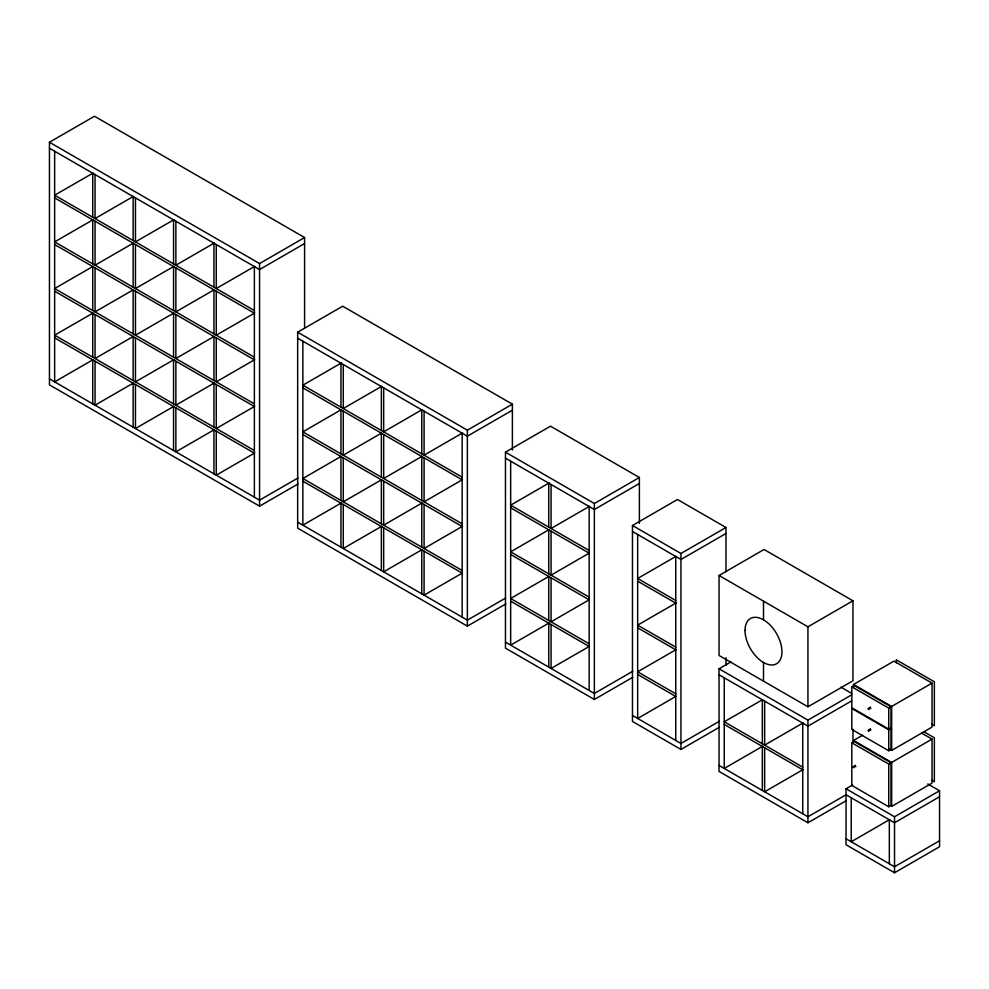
<?xml version="1.0" encoding="UTF-8"?>
<svg xmlns="http://www.w3.org/2000/svg" width="989" height="989" viewBox="0 0 989 989"><rect width="100%" height="100%" fill="white"/><g stroke="black" fill="none" stroke-linecap="round" stroke-linejoin="round"><path stroke-width="1.48" d="M297.973 483.992L259.563 506.17L49.45 384.857L49.45 142.243L94.474 116.245L304.587 237.545L304.587 328.113M93.053 173.05L54.642 195.229L254.371 310.534M93.053 219.719L54.642 241.885L254.371 357.19M133.453 196.378L95.055 218.557L95.055 174.559M93.053 266.375L54.642 288.541L254.371 403.858M133.453 243.047L95.055 265.213L95.055 221.227M173.866 219.706L135.456 241.885L135.456 197.887M93.053 313.031L54.642 335.197L254.371 450.514M133.453 289.703L95.055 311.869L95.055 267.883M173.866 266.375L135.456 288.541L135.456 244.555M214.267 243.047L175.869 265.213L175.869 221.227M93.053 359.687L54.642 381.853L54.642 151.23M133.453 336.359L95.055 358.525L95.055 314.539M173.866 313.031L135.456 335.197L135.456 291.211M214.267 289.703L175.869 311.869L175.869 267.883M254.68 266.375L216.27 288.541L216.27 244.555M49.45 142.243L259.563 263.544L304.587 237.545M304.587 243.554L259.563 269.54L49.45 148.239M133.453 383.015L95.055 405.181L95.055 361.195M173.866 359.687L135.456 381.853L135.456 337.867M214.267 336.359L175.869 358.525L175.869 314.539M254.68 313.031L216.27 335.197L216.27 291.211M505.775 603.97L467.364 626.136L297.664 528.163L297.664 332.193L342.689 306.207L512.389 404.18L512.389 450.044M173.866 406.343L135.456 428.521L135.456 384.523M214.267 383.015L175.869 405.181L175.869 361.195M254.68 359.687L216.27 381.853L216.27 337.867M214.267 429.671L175.869 451.849L175.869 407.851M254.68 406.343L216.27 428.509L216.27 384.523M341.254 363.012L302.857 385.191L462.172 477.168M254.68 452.999L216.27 475.177L216.27 431.179M341.254 409.669L302.857 431.847L462.172 523.824M381.667 386.34L343.27 408.519L343.27 364.521M297.973 477.996L259.563 500.162L49.45 378.861M341.254 456.337L302.857 478.503L462.172 570.48M381.667 433.009L343.27 455.175L343.27 411.189M422.068 409.669L383.67 431.847L383.67 387.849M341.254 502.993L302.857 525.159L302.857 341.193M381.667 479.665L343.27 501.831L343.27 457.845M422.068 456.337L383.67 478.503L383.67 434.517M462.481 432.997L424.083 455.175L424.083 411.177M297.664 332.193L467.364 430.178L512.389 404.18M512.389 410.188L467.364 436.174L297.664 338.201M632.762 677.292L594.364 699.458L505.466 648.141L505.466 452.171L550.49 426.185L639.389 477.502L639.389 523.366M381.667 526.321L343.27 548.487L343.27 504.501M422.068 502.993L383.67 525.159L383.67 481.173M462.481 479.665L424.083 501.831L424.083 457.845M422.068 549.649L383.67 571.815L383.67 527.829M462.481 526.321L424.083 548.487L424.083 504.501M549.068 482.991L510.658 505.169L589.172 550.49M462.481 572.977L424.083 595.143L424.083 551.157M549.068 529.647L510.658 551.825L589.172 597.146M589.469 506.319L551.071 528.497L551.071 484.499M505.466 452.171L594.364 503.5L639.389 477.502M639.389 483.497L594.364 509.496L505.466 458.179M505.775 597.974L467.364 620.14L297.664 522.167M719.349 727.274L680.951 749.452L632.466 721.451L632.466 525.493L677.49 499.494L725.975 527.496L725.975 571.815M549.068 576.303L510.658 598.481L589.172 643.802M589.469 552.975L551.071 575.153L551.071 531.155M549.068 622.971L510.658 645.137L510.658 461.171M589.469 599.631L551.071 621.809L551.071 577.811M676.056 556.312L637.658 578.478L675.747 600.484M632.466 525.493L680.951 553.481L725.975 527.496M725.975 533.491L680.951 559.49L632.466 531.489M589.469 646.299L551.071 668.465L551.071 624.479M719.04 575.487L764.064 549.488L852.963 600.805L852.963 680.791L807.939 706.789L719.04 655.472L719.04 575.487L807.939 626.803L852.963 600.805M676.056 602.969L637.658 625.135L675.747 647.14M632.762 671.284L594.364 693.462L505.466 642.133M676.056 649.625L637.658 671.803L675.747 693.796M846.349 800.596L807.939 822.774L719.04 771.445L719.04 668.799L730.958 661.913M676.056 696.281L637.658 718.459L637.658 534.493M719.349 721.278L680.951 743.456L632.466 715.455M762.643 699.619L724.245 721.785L802.747 767.118M853.544 687.491L853.544 684.462L893.945 661.134L932.046 683.127L932.046 727.113L891.645 750.453L889.012 748.933M891.064 727.78L888.752 729.116L851.813 707.79L851.813 686.799L854.113 685.464L891.064 706.789L891.064 749.452L888.752 750.775L851.813 729.449L851.813 708.458L888.752 729.783L891.064 728.448M762.643 746.275L724.245 768.441L724.245 677.799M803.056 722.947L764.645 745.113L764.645 701.127M719.04 668.799L807.939 720.116L851.64 694.896M851.64 700.892L807.939 726.124L719.04 674.795M851.813 686.799L888.752 708.124L891.064 706.789M853.544 684.462L891.645 706.455L932.046 683.127M803.056 769.603L764.645 791.769L764.645 747.783M862.668 735.186L853.544 740.452L891.645 762.445L932.046 739.117L932.046 783.103L891.645 806.443L891.645 762.445M851.813 742.788L854.113 741.453L891.064 762.779L891.064 805.442L888.752 806.764L851.813 785.439L851.813 742.788L888.752 764.114L891.064 762.779M927.756 783.968L939.55 790.767L939.55 846.757L894.526 872.755L846.04 844.767L846.04 788.777L852.654 784.957M846.349 794.6L807.939 816.766L719.04 765.449M889.63 819.597L851.232 841.763L851.232 797.777M846.04 788.777L894.526 816.766L939.55 790.767M939.55 796.775L894.526 822.761L846.04 794.773M939.55 840.761L894.526 866.76L846.04 838.759M54.642 197.899L254.371 313.204M931.725 724.269L934.358 725.79L934.358 681.792L896.257 659.799L896.257 662.828M923.85 731.712L934.358 737.782L934.358 781.78L931.725 780.259M921.538 733.047L932.046 739.117M841.021 687.231L851.64 693.363M54.642 244.555L254.371 359.86M302.857 387.861L462.172 479.838M510.658 507.827L589.172 553.16M637.658 581.149L675.747 603.142M54.642 291.211L254.371 406.516M302.857 434.517L462.172 526.494M510.658 554.483L589.172 599.816M637.658 627.805L675.747 649.798M54.642 337.867L254.371 453.172M302.857 481.173L462.172 573.15M510.658 601.151L589.172 646.472M637.658 674.461L675.747 696.454M724.245 724.455L802.747 769.776M894.526 816.766L894.526 872.755M891.645 706.455L891.645 750.453M889.334 819.77L889.334 863.756M888.752 708.124L888.752 729.116M888.752 729.783L888.752 750.775M888.752 764.114L888.752 806.764M852.963 729.313L852.963 743.147M807.939 626.803L807.939 706.789M807.939 720.116L807.939 822.774M802.747 723.12L802.747 813.774M763.496 601.139L763.496 619.806M763.496 662.469L763.496 681.124M762.334 699.792L762.334 743.777M762.334 746.448L762.334 790.446M725.975 657.673L725.975 665.337M680.951 553.481L680.951 749.452M675.747 556.486L675.747 740.452M594.364 503.5L594.364 699.458M589.172 506.492L589.172 690.458M548.759 483.164L548.759 527.162M548.759 529.82L548.759 573.818M548.759 576.488L548.759 620.474M548.759 623.144L548.759 667.13M467.364 430.178L467.364 626.136M462.172 433.182L462.172 617.148M421.771 409.854L421.771 453.84M421.771 456.51L421.771 500.496M421.771 503.166L421.771 547.152M421.771 549.822L421.771 593.82M381.358 386.526L381.358 430.512M381.358 433.182L381.358 477.168M381.358 479.838L381.358 523.824M381.358 526.494L381.358 570.48M340.958 363.198L340.958 407.184M340.958 409.854L340.958 453.84M340.958 456.51L340.958 500.496M340.958 503.166L340.958 547.152M259.563 263.544L259.563 506.17M254.371 266.548L254.371 497.17M213.958 243.22L213.958 287.206M213.958 289.876L213.958 333.862M213.958 336.532L213.958 380.518M213.958 383.188L213.958 427.186M213.958 429.844L213.958 473.842M173.557 219.892L173.557 263.878M173.557 266.548L173.557 310.534M173.557 313.204L173.557 357.19M173.557 359.86L173.557 403.858M173.557 406.516L173.557 450.514M133.144 196.564L133.144 240.55M133.144 243.22L133.144 287.206M133.144 289.876L133.144 333.862M133.144 336.532L133.144 380.53M133.144 383.188L133.144 427.186M92.743 173.236L92.743 217.221M92.743 219.892L92.743 263.878M92.743 266.548L92.743 310.534M92.743 313.204L92.743 357.19M92.743 359.86L92.743 403.858M870.283 707.283L869.776 708L870.777 708.581L870.283 707.283M868.552 708.285L868.045 709.002L869.047 709.583L868.552 708.285M870.283 728.955L869.776 729.659L870.777 730.241L870.283 728.955M868.552 729.956L868.045 730.661L869.047 731.242L868.552 729.956M855.275 765.449L854.768 766.154L855.769 766.735L855.275 765.449M853.544 766.45L853.037 767.155L854.039 767.736L853.544 766.45M745.026 630.475A26.122 15.082 60 0 0 772.73 664.942A26.122 15.082 60 0 0 772.73 628.003A26.122 15.082 60 0 0 745.026 630.475"/></g></svg>
